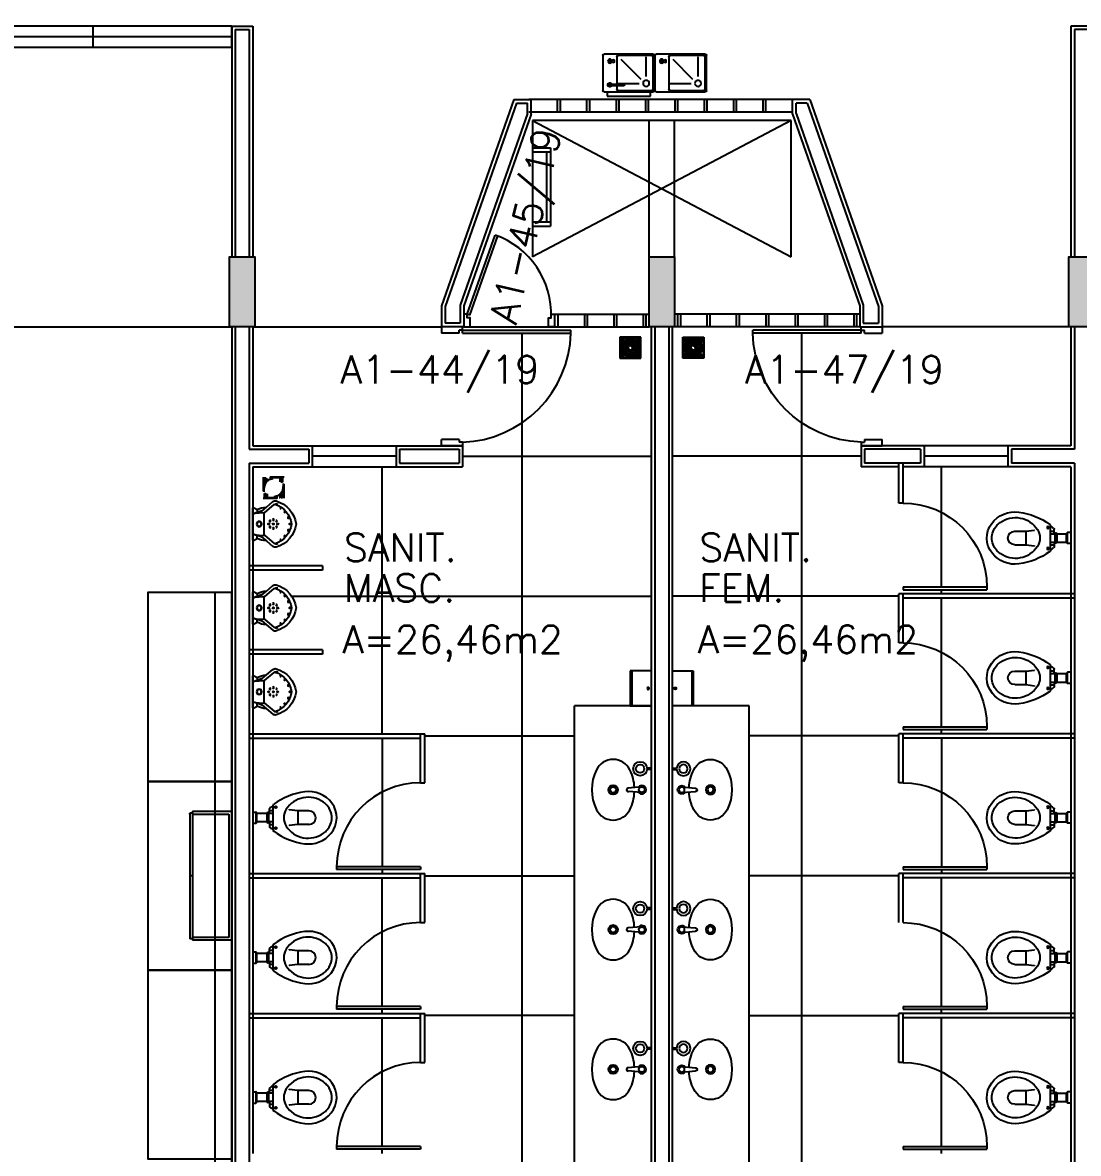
# Model space of a CAD drawing. Header units: inches. Extents: x -15 to 119, y -6 to 56.
# Drawn here: x 40.43 to 47.98, y 6.87 to 14.95 of the extents above; entities that cross this region are included whole.
import ezdxf

# ---------------------------------------------------------------- set-up
doc = ezdxf.new("R2010")
doc.units = ezdxf.units.IN
doc.header["$MEASUREMENT"] = 0
doc.header["$PDMODE"] = 1
doc.linetypes.add('HIDDEN', pattern=[9.525, 6.35, -3.175])
doc.linetypes.add('HIDDEN2', pattern=[4.7625, 3.175, -1.5875])
doc.layers.get('0').update_dxf_attribs({"linetype": 'CONTINUOUS'})
for name, color, linetype in [('alv-vst', 1, 'CONTINUOUS'), ('ar-alv', 2, 'CONTINUOUS'), ('ar-armarioproj', 1, 'HIDDEN'), ('ar-castelo', 2, 'CONTINUOUS'), ('ar-div-banho', 2, 'CONTINUOUS'), ('ar-esc', 2, 'CONTINUOUS'), ('ar-estc', 3, 'CONTINUOUS'), ('ar-estc-b', 253, 'CONTINUOUS'), ('ar-paginacao', 1, 'CONTINUOUS'), ('ar-porta', 1, 'CONTINUOUS'), ('ar-proj', 1, 'HIDDEN'), ('ar-reboco', 2, 'CONTINUOUS'), ('ar-wc', 2, 'CONTINUOUS'), ('ar-xis', 1, 'CONTINUOUS'), ('banc', 1, 'CONTINUOUS'), ('cong', 7, 'CONTINUOUS'), ('COZ1', 1, 'CONTINUOUS'), ('COZ2', 1, 'CONTINUOUS'), ('ENDEREÇO', 2, 'CONTINUOUS'), ('esq-01', 3, 'CONTINUOUS'), ('esq-02', 2, 'CONTINUOUS'), ('estc-01', 3, 'CONTINUOUS'), ('h-estc', 8, 'CONTINUOUS'), ('ptm', 2, 'CONTINUOUS'), ('ptm1', 1, 'CONTINUOUS'), ('ralo', 1, 'HIDDEN2'), ('WC1', 1, 'CONTINUOUS'), ('WC2', 1, 'CONTINUOUS'), ('WC3', 1, 'CONTINUOUS')]:
    doc.layers.add(name, color=color, linetype=linetype)
doc.styles.add('UNB-100', font='simplex.shx', dxfattribs={"height": 0.2})
pattern_1 = [(0, (-210.436618, -163.386024), (0.00396875, 0.0079375), [0, -0.0079375])]

# ---------------------------------------------------------------- blocks, each defined once
blk = doc.blocks.new('plr02-01p')
at = {"layer": 'h-estc'}
blk.add_hatch(color=256, dxfattribs=at).paths.add_polyline_path([(0.09, 0.075), (-0.09, 0.075), (-0.09, -0.425), (0.09, -0.425)])
at = {"layer": 'estc-01'}
blk.add_lwpolyline([(-0.09, 0.075), (-0.09, -0.425), (0.09, -0.425), (0.09, 0.075)], close=True, dxfattribs=at)
blk = doc.blocks.new('pm-80-02p')
at = {"layer": 'cong'}
blk.add_point((0, 0), dxfattribs=at)
at = {"layer": 'ptm'}
for p, q in [((0.105, 0.075), (0.1044, 0.8498)), ((0.1244, 0.8498), (0.1044, 0.8498)), ((0.125, 0.075), (0.1244, 0.8498)), ((0.105, 0.075), (0.08, 0.075)), ((0.08, 0.075), (0.08, -0.075)), ((0.125, 0.075), (0.105, 0.075)), ((0.105, 0.075), (0.105, 0.05)), ((0.125, 0.05), (0.105, 0.05)), ((0.125, 0.05), (0.125, -0.075)), ((0.885, 0.05), (0.885, -0.075)), ((0.885, 0.05), (0.905, 0.05)), ((0.905, 0.075), (0.93, 0.075)), ((0.905, 0.075), (0.905, 0.05)), ((0.93, 0.075), (0.93, -0.075)), ((0.08, -0.075), (0.125, -0.075)), ((0.93, -0.075), (0.885, -0.075))]:
    blk.add_line(p, q, dxfattribs=at)
at = {"layer": 'ptm1', "color": 1}
blk.add_arc((0.105, 0.05), 0.8, 1.79078, 88.61128, dxfattribs=at)
blk = doc.blocks.new('ralo-fechado-15cm')
at = {"layer": 'ralo', "linetype": 'HIDDEN2', "ltscale": 0.015}
h = blk.add_hatch(dxfattribs=at)
h.set_pattern_fill('DOTS', color=256, scale=0.005, style=0)
h.set_pattern_definition(pattern_1)
h.paths.add_polyline_path([(0.07, 0.0642, 0.109147), (0.0651, 0.07), (0.0436, 0.07, 0.234403), (0.0366, 0.0559, 0.031938), (0.0367, 0.0536, -0.085518), (0.0526, 0.0382, 0.304982), (0.07, 0.0476)])
h.paths.add_polyline_path([(-0.0467, 0.07), (-0.0652, 0.07, 0.101422), (-0.07, 0.0652), (-0.07, 0.0465, 0.322568), (-0.0515, 0.0396, -0.06492), (-0.0397, 0.0515, 0.065904), (-0.0391, 0.0559, 0.253091)])
h.paths.add_polyline_path([(-0.0535, -0.0368, 0.248259), (-0.07, -0.043), (-0.07, -0.0679, 0.039546), (-0.0679, -0.07), (-0.0441, -0.07, 0.224729), (-0.0372, -0.0555, 0.030017), (-0.0373, -0.0532, -0.089405)])
h.paths.add_polyline_path([(0.07, -0.0424, 0.270307), (0.0522, -0.0388, -0.063767), (0.0407, -0.0507, 0.073161), (0.0399, -0.0559, 0.228135), (0.0467, -0.07), (0.0693, -0.07, 0.013274), (0.07, -0.0694)])
at = {"layer": 'cong', "linetype": 'HIDDEN2', "ltscale": 0.2}
blk.add_point((0, 0), dxfattribs=at)
at = {"layer": 'ralo', "linetype": 'HIDDEN2', "ltscale": 0.015}
for points in [[(-0.075, -0.075), (0.075, -0.075), (0.075, 0.075), (-0.075, 0.075)], [(-0.07, -0.07), (0.07, -0.07), (0.07, 0.07), (-0.07, 0.07)]]:
    blk.add_lwpolyline(points, close=True, dxfattribs=at)
blk.add_circle((0, 0), 0.065, dxfattribs=at)
blk = doc.blocks.new('BBDR-03P')
at = {"layer": 'COZ1'}
for p, q in [((-155, 0), (155, 0)), ((-155, -30), (-155, 0)), ((155, 0), (155, -30)), ((-185, -290), (-185, -40)), ((-175, -30), (-155, -30)), ((155, -30), (175, -30)), ((185, -40), (185, -290)), ((186, -290), (186, -40)), ((196, -30), (546, -30)), ((556, -40), (556, -290)), ((175, -300), (-175, -300)), ((546, -300), (196, -300))]:
    blk.add_line(p, q, dxfattribs=at)
for centre, start, end in [((-175, -40), 90, 180), ((175, -40), 0, 90), ((196, -40), 90, 180), ((546, -40), 0, 90), ((-175, -290), 180, 270), ((175, -290), 270, 0), ((196, -290), 180, 270), ((546, -290), 270, 0)]:
    blk.add_arc(centre, 10, start, end, dxfattribs=at)
at = {"layer": 'COZ2'}
for p, q in [((-155, -30), (155, -30)), ((-135, -75), (-35, -75)), ((-85, -75), (-85, -50)), ((-75, -40), (165, -40)), ((175, -50), (175, -280)), ((286, -280), (286, -50)), ((296, -40), (536, -40)), ((546, -50), (546, -280)), ((-135, -85), (-35, -85)), ((-85, -280), (-85, -85)), ((-75, -90), (75, -90)), ((-55.4, -263), (86, -121.6)), ((125, -140), (125, -280)), ((296, -90), (446, -90)), ((315.6, -263), (457, -121.6)), ((496, -140), (496, -280)), ((-121.6, -245.5), (-106.3, -240.4)), ((-105, -258.6), (-105, -241.4)), ((249.4, -245.5), (264.7, -240.4)), ((266, -258.6), (266, -241.4)), ((-106.3, -259.6), (-121.6, -254.5)), ((165, -290), (-75, -290)), ((264.7, -259.6), (249.4, -254.5)), ((536, -290), (296, -290))]:
    blk.add_line(p, q, dxfattribs=at)
for centre, radius in [((125, -90), 22.3), ((496, -90), 22.3), ((-135, -250), 14.2), ((236, -250), 14.2), ((-135, -250), 5.96), ((236, -250), 5.96)]:
    blk.add_circle(centre, radius, dxfattribs=at)
for centre, radius, start, end in [((-135, -80), 14.7, 19.9134, 340.0866), ((-135, -80), 4.99, 90, 270), ((-75, -50), 10, 90, 180), ((-35, -80), 5, 270, 90), ((165, -50), 10, 0, 90), ((296, -50), 10, 90, 180), ((536, -50), 10, 0, 90), ((-106, -241.4), 1, 0, 108.43495), ((265, -241.4), 1, 0, 108.43495), ((-106, -258.6), 1, 251.56505, 360), ((-75, -280), 10, 180, 270), ((165, -280), 10, 270, 0), ((265, -258.6), 1, 251.56505, 360), ((296, -280), 10, 180, 270), ((536, -280), 10, 270, 0)]:
    blk.add_arc(centre, radius, start, end, dxfattribs=at)
blk = doc.blocks.new('CUBA-01P')
at = {"layer": 'WC1'}
blk.add_circle((-0.15, -0.08), 0.05, dxfattribs=at)
for centre, radius, start, end in [((-0.0831, -0.273), 0.1336, 116.40535, 243.59465), ((0, -0.4404), 0.3205, 92.82256, 116.40535), ((0, -0.4404), 0.3205, 63.59465, 87.24236), ((0.0831, -0.273), 0.1336, 296.40535, 63.59465), ((0, -0.1056), 0.3205, 243.59465, 296.40535)]:
    blk.add_arc(centre, radius, start, end, dxfattribs=at)
at = {"layer": 'WC2'}
for p, q in [((-0.1548, 0), (-0.1548, -0.0303)), ((-0.1448, 0), (-0.1448, -0.0303)), ((-0.02, -0.068), (-0.0118, -0.1652)), ((0.02, -0.068), (0.0118, -0.1652))]:
    blk.add_line(p, q, dxfattribs=at)
for centre, radius in [((-0.15, -0.08), 0.03), ((0, -0.068), 0.02), ((0, -0.273), 0.033), ((0, -0.273), 0.0212)]:
    blk.add_circle(centre, radius, dxfattribs=at)
for centre, radius, start, end in [((0.0002, -0.0678), 0.03, 306.40129, 232.67059), ((0.0002, -0.1652), 0.012, 180, 10.12053)]:
    blk.add_arc(centre, radius, start, end, dxfattribs=at)
blk = doc.blocks.new('MCTR-01p')
at = {"layer": 'WC1'}
for p, q in [((0.1134, 0), (-0.1134, 0)), ((-0.1169, -0.006), (-0.1028, -0.0318)), ((0.1169, -0.006), (0.1028, -0.0318)), ((-0.1209, -0.0973), (-0.16, -0.1436)), ((0.1209, -0.0973), (0.16, -0.1436))]:
    blk.add_line(p, q, dxfattribs=at)
blk.add_circle((0, -0.0459), 0.019, dxfattribs=at)
for centre, radius, start, end in [((-0.1134, -0.004), 0.00402, 90, 208.69931), ((0.1134, -0.004), 0.00402, 331.30069, 90), ((0.0514, -0.1098), 0.1728, 153.16672, 175.85534), ((-0.0514, -0.1098), 0.1728, 4.14466, 26.83328), ((-0.1408, -0.1598), 0.0251, 139.851, 195.77049), ((0.1408, -0.1598), 0.0251, 344.22951, 40.149), ((0.027, -0.1124), 0.1994, 195.77049, 262.23104), ((-0.027, -0.1124), 0.1994, 277.76896, 344.22951)]:
    blk.add_arc(centre, radius, start, end, dxfattribs=at)
at = {"layer": 'WC2'}
for p, q in [((-0.0929, -0.0641), (-0.1209, -0.0973)), ((-0.1028, -0.0318), (-0.083, -0.0318)), ((-0.0952, -0.0668), (-0.0769, -0.0144)), ((-0.0769, -0.0144), (-0.0814, -0.0774)), ((0.0769, -0.0144), (0.0814, -0.0774)), ((0.0952, -0.0668), (0.0769, -0.0144)), ((0.1028, -0.0318), (0.083, -0.0318)), ((0.0929, -0.0641), (0.1209, -0.0973)), ((-0.0801, -0.0849), (-0.1388, -0.1544)), ((0.0773, -0.0817), (-0.0773, -0.0817)), ((0.0801, -0.0849), (0.1388, -0.1544))]:
    blk.add_line(p, q, dxfattribs=at)
for centre, radius in [((0, -0.0459), 0.0162), ((-0.0307, -0.1466), 0.00453), ((-0.0216, -0.1233), 0.00453), ((0.0216, -0.1233), 0.00453), ((0.0307, -0.1466), 0.00453), ((-0.1131, -0.1987), 0.00453), ((-0.0873, -0.2281), 0.00453), ((-0.0216, -0.17), 0.00453), ((0.0216, -0.17), 0.00453), ((0.0873, -0.2281), 0.00453), ((0.1131, -0.1987), 0.00453), ((-0.0453, -0.2549), 0.00453), ((0.0453, -0.2549), 0.00453)]:
    blk.add_circle(centre, radius, dxfattribs=at)
for centre, radius, start, end in [((-0.0573, -0.018), 0.02, 115.52037, 169.58171), ((0.0573, -0.018), 0.02, 10.41829, 64.47963), ((-0.1424, -0.0223), 0.0647, 319.851, 355.98459), ((-0.0773, -0.0776), 0.00402, 175.98459, 270), ((0.0773, -0.0776), 0.00402, 270, 4.01541), ((0.1424, -0.0223), 0.0647, 184.01541, 220.149), ((-0.1204, -0.1699), 0.024, 139.851, 200.63237), ((0.024, -0.1042), 0.1746, 198.27233, 262.11406), ((-0.0719, -0.0937), 0.012, 89.35808, 133.3239), ((0, -0.1142), 0.00453, 90, 270), ((0, -0.1466), 0.00453, 90, 270), ((0, -0.1142), 0.00453, 270, 90), ((0, -0.1466), 0.00453, 270, 90), ((-0.024, -0.1042), 0.1746, 277.88594, 341.72767), ((0.0719, -0.0937), 0.012, 46.6761, 90.64192), ((0.1204, -0.1699), 0.024, 339.36763, 40.149), ((0, -0.1791), 0.00453, 90, 270), ((0, -0.1791), 0.00453, 270, 90), ((0.0001, -0.2664), 0.00453, 91.78316, 268.21684), ((-0.0001, -0.2664), 0.00453, 271.78316, 88.21684)]:
    blk.add_arc(centre, radius, start, end, dxfattribs=at)
blk = doc.blocks.new('TLHR-01p')
at = {"layer": 'WC1'}
for p, q in [((-0.125, -0.15), (-0.125, 0)), ((0.125, 0), (-0.125, 0)), ((0.125, 0), (0.125, -0.15)), ((0.125, -0.14), (-0.125, -0.14)), ((0.125, -0.15), (-0.125, -0.15))]:
    blk.add_line(p, q, dxfattribs=at)
blk.add_circle((0, -0.0216), 0.0071, dxfattribs=at)
blk = doc.blocks.new('pm-60-01p')
at = {"layer": 'cong'}
blk.add_point((0, 0), dxfattribs=at)
at = {"layer": 'ptm'}
for p, q in [((0.105, 0.075), (0.105, 0.675)), ((0.125, 0.675), (0.105, 0.675)), ((0.125, 0.075), (0.125, 0.675)), ((0.125, 0.075), (0.105, 0.075))]:
    blk.add_line(p, q, dxfattribs=at)
at = {"layer": 'ptm1'}
blk.add_arc((0.125, 0.075), 0.6, 0, 90, dxfattribs=at)
blk = doc.blocks.new('ralo-15cm')
at = {"layer": 'ralo'}
h = blk.add_hatch(dxfattribs=at)
h.set_pattern_fill('DOTS', color=256, scale=0.005, style=0)
h.set_pattern_definition(pattern_1)
h.paths.add_polyline_path([(0.07, 0.0642, 0.109147), (0.0651, 0.07), (0.0436, 0.07, 0.234403), (0.0366, 0.0559, 0.031938), (0.0367, 0.0536, -0.085518), (0.0526, 0.0382, 0.304982), (0.07, 0.0476)])
h.paths.add_polyline_path([(-0.0467, 0.07), (-0.0652, 0.07, 0.101422), (-0.07, 0.0652), (-0.07, 0.0465, 0.322568), (-0.0515, 0.0396, -0.06492), (-0.0397, 0.0515, 0.065904), (-0.0391, 0.0559, 0.253091)])
h.paths.add_polyline_path([(-0.0535, -0.0368, 0.248259), (-0.07, -0.043), (-0.07, -0.0679, 0.039546), (-0.0679, -0.07), (-0.0441, -0.07, 0.224729), (-0.0372, -0.0555, 0.030017), (-0.0373, -0.0532, -0.089405)])
h.paths.add_polyline_path([(0.07, -0.0424, 0.270307), (0.0522, -0.0388, -0.063767), (0.0407, -0.0507, 0.073161), (0.0399, -0.0559, 0.228135), (0.0467, -0.07), (0.0693, -0.07, 0.013274), (0.07, -0.0694)])
at = {"layer": 'cong'}
blk.add_point((0, 0), dxfattribs=at)
at = {"layer": 'ralo'}
for p, q in [((-0.0617, 0.0025), (-0.065, 0.0025)), ((-0.0467, 0.0025), (-0.0592, 0.0025)), ((-0.0547, 0.0287), (-0.0575, 0.0303)), ((-0.0522, 0.033), (-0.055, 0.0347)), ((-0.0417, 0.0212), (-0.0525, 0.0274)), ((-0.0392, 0.0255), (-0.05, 0.0318)), ((-0.0266, 0.0025), (-0.0442, 0.0025)), ((-0.0243, 0.0112), (-0.0395, 0.0199)), ((-0.0218, 0.0155), (-0.037, 0.0243)), ((-0.033, 0.0522), (-0.0347, 0.055)), ((-0.0155, 0.0218), (-0.0318, 0.05)), ((-0.0287, 0.0547), (-0.0303, 0.0575)), ((-0.0112, 0.0243), (-0.0274, 0.0525)), ((-0.0093, 0.0025), (-0.0241, 0.0025)), ((-0.0093, 0.0025), (-0.0221, 0.0099)), ((-0.0068, 0.0068), (-0.0196, 0.0142)), ((-0.0068, 0.0068), (-0.0142, 0.0196)), ((-0.0025, 0.0093), (-0.0099, 0.0221)), ((-0.0025, 0.0617), (-0.0025, 0.065)), ((-0.0025, 0.0266), (-0.0025, 0.0592)), ((-0.0025, 0.0093), (-0.0025, 0.0241)), ((0.0025, 0.0617), (0.0025, 0.065)), ((0.0025, 0.0266), (0.0025, 0.0592)), ((0.0025, 0.0093), (0.0025, 0.0241)), ((0.0025, 0.0093), (0.0099, 0.0221)), ((0.0068, 0.0068), (0.0142, 0.0196)), ((0.0068, 0.0068), (0.0196, 0.0142)), ((0.0093, 0.0025), (0.0221, 0.0099)), ((0.0093, 0.0025), (0.0241, 0.0025)), ((0.0112, 0.0243), (0.0274, 0.0525)), ((0.0155, 0.0218), (0.0318, 0.05)), ((0.0218, 0.0155), (0.05, 0.0318)), ((0.0243, 0.0112), (0.0525, 0.0274)), ((0.0266, 0.0025), (0.0442, 0.0025)), ((0.0287, 0.0547), (0.0303, 0.0575)), ((0.033, 0.0522), (0.0347, 0.055)), ((0.0467, 0.0025), (0.0592, 0.0025)), ((0.0522, 0.033), (0.055, 0.0347)), ((0.0547, 0.0287), (0.0575, 0.0303)), ((0.0617, 0.0025), (0.065, 0.0025)), ((-0.0617, -0.0025), (-0.065, -0.0025)), ((-0.0467, -0.0025), (-0.0592, -0.0025)), ((-0.0547, -0.0287), (-0.0575, -0.0303)), ((-0.0522, -0.033), (-0.055, -0.0347)), ((-0.0417, -0.0212), (-0.0525, -0.0274)), ((-0.0392, -0.0255), (-0.05, -0.0318)), ((-0.0266, -0.0025), (-0.0442, -0.0025)), ((-0.0243, -0.0112), (-0.0395, -0.0199)), ((-0.0218, -0.0155), (-0.037, -0.0243)), ((-0.033, -0.0522), (-0.0347, -0.055)), ((-0.0255, -0.0392), (-0.0318, -0.05)), ((-0.0287, -0.0547), (-0.0303, -0.0575)), ((-0.0212, -0.0417), (-0.0274, -0.0525)), ((-0.0155, -0.0218), (-0.0243, -0.037)), ((-0.0093, -0.0025), (-0.0241, -0.0025)), ((-0.0093, -0.0025), (-0.0221, -0.0099)), ((-0.0112, -0.0243), (-0.0199, -0.0395)), ((-0.0068, -0.0068), (-0.0196, -0.0142)), ((-0.0068, -0.0068), (-0.0142, -0.0196)), ((-0.0025, -0.0093), (-0.0099, -0.0221)), ((-0.0025, -0.0093), (-0.0025, -0.0241)), ((-0.0025, -0.0266), (-0.0025, -0.0442)), ((-0.0025, -0.0467), (-0.0025, -0.0592)), ((-0.0025, -0.0617), (-0.0025, -0.065)), ((0.0025, -0.0093), (0.0025, -0.0241)), ((0.0025, -0.0093), (0.0099, -0.0221)), ((0.0025, -0.0266), (0.0025, -0.0442)), ((0.0025, -0.0467), (0.0025, -0.0592)), ((0.0025, -0.0617), (0.0025, -0.065)), ((0.0068, -0.0068), (0.0196, -0.0142)), ((0.0068, -0.0068), (0.0142, -0.0196)), ((0.0093, -0.0025), (0.0221, -0.0099)), ((0.0093, -0.0025), (0.0241, -0.0025)), ((0.0112, -0.0243), (0.0199, -0.0395)), ((0.0155, -0.0218), (0.0243, -0.037)), ((0.0212, -0.0417), (0.0274, -0.0525)), ((0.0218, -0.0155), (0.037, -0.0243)), ((0.0243, -0.0112), (0.0395, -0.0199)), ((0.0255, -0.0392), (0.0318, -0.05)), ((0.0266, -0.0025), (0.0442, -0.0025)), ((0.0287, -0.0547), (0.0303, -0.0575)), ((0.033, -0.0522), (0.0347, -0.055)), ((0.0392, -0.0255), (0.05, -0.0318)), ((0.0417, -0.0212), (0.0525, -0.0274)), ((0.0467, -0.0025), (0.0592, -0.0025)), ((0.0522, -0.033), (0.055, -0.0347)), ((0.0547, -0.0287), (0.0575, -0.0303)), ((0.0617, -0.0025), (0.065, -0.0025))]:
    blk.add_line(p, q, dxfattribs=at)
for points in [[(-0.075, -0.075), (0.075, -0.075), (0.075, 0.075), (-0.075, 0.075)], [(-0.07, -0.07), (0.07, -0.07), (0.07, 0.07), (-0.07, 0.07)]]:
    blk.add_lwpolyline(points, close=True, dxfattribs=at)
blk.add_circle((0, 0), 0.065, dxfattribs=at)
for radius, start, end in [(0.0617, 152.32062, 177.67938), (0.0592, 152.41861, 177.58139), (0.0617, 122.32062, 147.67938), (0.0592, 122.41861, 147.58139), (0.0468, 153.06507, 176.93493), (0.0443, 153.23839, 176.76161), (0.0468, 123.06507, 146.93493), (0.0443, 123.23839, 146.76161), (0.0617, 92.32062, 117.67938), (0.0592, 92.41861, 117.58139), (0.0268, 155.36153, 174.63847), (0.0243, 155.91602, 174.08398), (0.0268, 125.36153, 144.63847), (0.0468, 93.06507, 116.93493), (0.0443, 93.23839, 116.76161), (0.0243, 125.91602, 144.08398), (0.0268, 95.36153, 114.63847), (0.0243, 95.91602, 114.08398), (0.0617, 62.32062, 87.67938), (0.0592, 62.41861, 87.58139), (0.0468, 63.06507, 86.93493), (0.0443, 63.23839, 86.76161), (0.0268, 65.36153, 84.63847), (0.0243, 65.91602, 84.08398), (0.0243, 35.91602, 54.08398), (0.0268, 35.36153, 54.63847), (0.0243, 5.91602, 24.08398), (0.0443, 33.23839, 56.76161), (0.0268, 5.36153, 24.63847), (0.0468, 33.06507, 56.93493), (0.0592, 32.41861, 57.58139), (0.0617, 32.32062, 57.67938), (0.0443, 3.23839, 26.76161), (0.0468, 3.06507, 26.93493), (0.0592, 2.41861, 27.58139), (0.0617, 2.32062, 27.67938), (0.0617, 182.32062, 207.67938), (0.0592, 182.41861, 207.58139), (0.0617, 212.32062, 237.67938), (0.0592, 212.41861, 237.58139), (0.0468, 183.06507, 206.93493), (0.0443, 183.23839, 206.76161), (0.0468, 213.06507, 236.93493), (0.0443, 213.23839, 236.76161), (0.0617, 242.32062, 267.67938), (0.0592, 242.41861, 267.58139), (0.0268, 185.36153, 204.63847), (0.0243, 185.91602, 204.08398), (0.0268, 215.36153, 234.63847), (0.0468, 243.06507, 266.93493), (0.0443, 243.23839, 266.76161), (0.0243, 215.91602, 234.08398), (0.0268, 245.36153, 264.63847), (0.0243, 245.91602, 264.08398), (0.0243, 275.91602, 294.08398), (0.0268, 275.36153, 294.63847), (0.0443, 273.23839, 296.76161), (0.0468, 273.06507, 296.93493), (0.0592, 272.41861, 297.58139), (0.0617, 272.32062, 297.67938), (0.0243, 305.91602, 324.08398), (0.0268, 305.36153, 324.63847), (0.0243, 335.91602, 354.08398), (0.0268, 335.36153, 354.63847), (0.0443, 303.23839, 326.76161), (0.0468, 303.06507, 326.93493), (0.0592, 302.41861, 327.58139), (0.0617, 302.32062, 327.67938), (0.0443, 333.23839, 356.76161), (0.0468, 333.06507, 356.93493), (0.0592, 332.41861, 357.58139), (0.0617, 332.32062, 357.67938)]:
    blk.add_arc((0, 0), radius, start, end, dxfattribs=at)
blk = doc.blocks.new('BACI-01P')
at = {"layer": 'WC1'}
for p, q in [((0.146, 0.0857), (0.146, 0.0887)), ((0.1191, 0.03), (0.1139, 0.03)), ((0.1139, 0.0298), (0.1139, -0.0298)), ((0.1191, 0.03), (0.1191, 0.0624)), ((0.1191, -0.03), (0.1139, -0.03)), ((0.1191, -0.03), (0.1191, -0.0624)), ((0.146, -0.0857), (0.146, -0.0887))]:
    blk.add_line(p, q, dxfattribs=at)
for centre, radius, start, end in [((0.4364, -0.2936), 0.4837, 97.68046, 126.34544), ((0.3996, -0.0205), 0.2081, 36.88811, 97.68046), ((0.4044, -0.3155), 0.4771, 122.78184, 126.16044), ((0.1551, 0.0887), 0.00909, 126.33581, 180), ((0.4268, 0), 0.174, 320.47667, 36.88811), ((0.1282, 0.0624), 0.00909, 126.16044, 180), ((0.1282, -0.0624), 0.00909, 180, 233.83956), ((0.4044, 0.3155), 0.4771, 233.83956, 237.21816), ((0.1551, -0.0887), 0.00909, 180, 238.98254), ((0.4364, 0.2936), 0.4837, 233.75773, 262.31954), ((0.3996, 0.0205), 0.2081, 262.31954, 320.89786)]:
    blk.add_arc(centre, radius, start, end, dxfattribs=at)
at = {"layer": 'WC2'}
for p, q in [((0.146, -0.0857), (0.146, 0.0857)), ((0, 0.04), (0.023, 0.04)), ((0.025, 0.035), (0.025, 0.038)), ((0.025, -0.035), (0.025, 0.035)), ((0.025, 0.035), (0.028, 0.035)), ((0.03, -0.033), (0.03, 0.033)), ((0.1, 0.03), (0.03, 0.03)), ((0.1, 0.0298), (0.1, -0.0298)), ((0, -0.04), (0.023, -0.04)), ((0.025, -0.038), (0.025, -0.035)), ((0.025, -0.035), (0.028, -0.035)), ((0.1, -0.03), (0.03, -0.03))]:
    blk.add_line(p, q, dxfattribs=at)
for centre, radius, start, end in [((0.3966, -0.0404), 0.1866, 54.25145, 147.32014), ((0.4126, -0.0182), 0.1592, 41.32993, 54.25145), ((0.4333, 0), 0.1317, 0, 41.32993), ((0.023, 0.038), 0.002, 0, 90), ((0.028, 0.033), 0.002, 0, 90), ((0.107, 0.0298), 0.00697, 0, 180), ((0.3335, 0), 0.1117, 147.32014, 180), ((0.3335, 0), 0.1117, 180, 212.67986), ((0.4333, 0), 0.1317, 318.67007, 0), ((0.023, -0.038), 0.002, 270, 0), ((0.028, -0.033), 0.002, 270, 0), ((0.107, -0.0298), 0.00697, 180, 0), ((0.3966, 0.0404), 0.1866, 212.67986, 305.74855), ((0.4126, 0.0182), 0.1592, 305.74855, 318.67007)]:
    blk.add_arc(centre, radius, start, end, dxfattribs=at)
at = {"layer": 'WC3'}
for p, q in [((0.146, 0.0497), (0.1191, 0.0497)), ((0.146, 0.03), (0.1191, 0.03)), ((0.261, 0.0562), (0.2593, 0.0585)), ((0.3229, 0.0486), (0.261, 0.0562)), ((0.3229, 0.0486), (0.3229, -0.0486)), ((0.4015, 0.0486), (0.3229, 0.0486)), ((0.146, -0.03), (0.1191, -0.03)), ((0.146, -0.0497), (0.1191, -0.0497)), ((0.261, -0.0562), (0.2593, -0.0585)), ((0.3229, -0.0486), (0.261, -0.0562)), ((0.4015, -0.0486), (0.3229, -0.0486))]:
    blk.add_line(p, q, dxfattribs=at)
for centre in [(0.1641, 0.075), (0.1641, -0.075)]:
    blk.add_circle(centre, 0.00682, dxfattribs=at)
blk.add_arc((0.4015, 0), 0.0486, 270, 90, dxfattribs=at)
blk = doc.blocks.new('pm-80-01p')
at = {"layer": 'cong'}
blk.add_point((0, 0), dxfattribs=at)
at = {"layer": 'ptm'}
for p, q in [((0.105, 0.075), (0.105, 0.875)), ((0.125, 0.875), (0.105, 0.875)), ((0.125, 0.075), (0.125, 0.875)), ((0.105, 0.075), (0.08, 0.075)), ((0.08, 0.075), (0.08, -0.075)), ((0.125, 0.075), (0.105, 0.075)), ((0.105, 0.075), (0.105, 0.05)), ((0.125, 0.05), (0.105, 0.05)), ((0.125, 0.05), (0.125, -0.075)), ((0.905, 0.05), (0.905, -0.075)), ((0.905, 0.05), (0.925, 0.05)), ((0.925, 0.075), (0.95, 0.075)), ((0.925, 0.075), (0.925, 0.05)), ((0.95, 0.075), (0.95, -0.075)), ((0.08, -0.075), (0.125, -0.075)), ((0.95, -0.075), (0.905, -0.075))]:
    blk.add_line(p, q, dxfattribs=at)
at = {"layer": 'ptm', "color": 1}
blk.add_arc((0.125, 0.075), 0.8, 360, 90, dxfattribs=at)
blk = doc.blocks.new('esq17d-01p')
at = {"layer": 'cong'}
blk.add_point((0.1, 0), dxfattribs=at)
blk.add_point((0.1, 0), dxfattribs=at)
at = {"layer": 'esq-01'}
for p, q in [((1.18, 0.075), (1.18, -0.075)), ((2.17, 0), (0.19, 0))]:
    blk.add_line(p, q, dxfattribs=at)
at = {"layer": 'esq-02'}
blk.add_lwpolyline([(2.17, 0.075), (0.19, 0.075), (0.19, -0.075), (2.17, -0.075), (2.17, 0.075)], close=True, dxfattribs=at)
at = {"layer": 'ptm', "rotation": 180}
blk.add_blockref('pm-80-01p', (3.12, 0), dxfattribs=at)
blk = doc.blocks.new('bnc-25p')
at = {"layer": 'banc'}
blk.add_lwpolyline([(-0.675, 0), (0.675, 0), (0.675, 0.6), (-0.675, 0.6)], close=True, dxfattribs=at)
at = {"layer": 'cong'}
blk.add_point((0, 0), dxfattribs=at)
blk = doc.blocks.new('mob-ar1')
at = {"layer": 'ar-armarioproj'}
for p, q in [((0.46125, 0.28), (-0.46125, 0.28)), ((-0.46125, 0), (-0.46125, 0.28)), ((0.44125, 0.3), (-0.45125, 0.3)), ((-0.45125, 0.28), (-0.45125, 0.3)), ((-0.45125, 0.28), (-0.45125, 0.3)), ((-0.44125, 0.02), (-0.44125, 0.28)), ((-0.00125, 0.28), (-0.00125, 0.3)), ((0.44125, 0.3), (0.44875, 0.3)), ((0.44125, 0.28), (0.44125, 0.02)), ((0.44875, 0.28), (0.44875, 0.3)), ((0.46125, 0.28), (0.46125, 0)), ((0.46125, 0), (-0.46125, 0)), ((0.44125, 0.02), (-0.44125, 0.02))]:
    blk.add_line(p, q, dxfattribs=at)
at = {"layer": 'cong'}
blk.add_point((0, 0), dxfattribs=at)

msp = doc.modelspace()

# ---------------------------------------------------------------- linework, layer by layer
msp.add_line((44.065, 14.31), (44.065, 14.4))
at = {"layer": 'alv-vst'}
for p, q in [((44.075, 14.25), (44.075, 13.275)), ((45.925, 14.25), (44.075, 14.25)), ((45.925, 13.275), (45.925, 14.25))]:
    msp.add_line(p, q, dxfattribs=at)
at = {"layer": 'ar-alv'}
for p, q in [((41.95, 14.9), (41.95, 13.275)), ((41.95, 14.9), (42.05, 14.9)), ((42.05, 14.9), (42.05, 13.275)), ((47.95, 14.9), (47.95, 13.275)), ((48.05, 14.9), (47.95, 14.9)), ((45.95, 14.4), (44.05, 14.4)), ((43.9603, 14.375), (43.45, 12.9207)), ((43.9603, 14.375), (44.04, 14.375)), ((44.04, 14.3002), (44.04, 14.375)), ((46.0397, 14.375), (45.96, 14.375)), ((45.96, 14.3002), (45.96, 14.375)), ((46.0397, 14.375), (46.55, 12.9207)), ((44.04, 14.3002), (43.559, 12.9293)), ((45.935, 14.31), (44.05, 14.31)), ((45.96, 14.3002), (46.441, 12.9293)), ((43.425, 12.925), (43.425, 12.775)), ((43.45, 12.9207), (43.45, 12.8)), ((43.45, 12.9), (43.45, 12.8)), ((43.559, 12.9293), (43.559, 12.8)), ((44.234, 12.865), (44.91, 12.865)), ((46.416, 12.865), (45.09, 12.865)), ((46.441, 12.9293), (46.441, 12.8)), ((46.55, 12.9207), (46.55, 12.8)), ((46.55, 12.9), (46.55, 12.8)), ((41.95, 12.775), (41.95, 2.925)), ((42.05, 12.775), (42.05, 11.9)), ((43.559, 12.8), (43.45, 12.8)), ((43.559, 12.8), (43.45, 12.8)), ((44.234, 12.775), (44.91, 12.775)), ((44.95, 12.775), (44.95, 2.925)), ((45.05, 12.775), (45.05, 2.925)), ((46.416, 12.775), (45.09, 12.775)), ((46.416, 12.775), (46.575, 12.775)), ((46.441, 12.8), (46.55, 12.8)), ((47.95, 12.775), (47.95, 11.9)), ((42.05, 11.9), (42.475, 11.9)), ((42.475, 11.9), (42.475, 11.8)), ((43.125, 11.9), (43.125, 11.8)), ((43.125, 11.9), (43.55, 11.9)), ((43.55, 11.9), (43.55, 11.8)), ((46.45, 11.9), (46.45, 11.8)), ((46.85, 11.9), (46.45, 11.9)), ((46.85, 11.9), (46.85, 11.8)), ((47.95, 11.9), (47.5, 11.9)), ((47.5, 11.9), (47.5, 11.8)), ((42.05, 11.8), (42.05, 2.925)), ((42.05, 11.8), (42.475, 11.8)), ((43.125, 11.8), (43.55, 11.8)), ((46.85, 11.8), (46.45, 11.8)), ((47.95, 11.8), (47.5, 11.8)), ((47.95, 11.8), (47.95, 10.865)), ((47.95, 11.73), (47.95, 2.925))]:
    msp.add_line(p, q, dxfattribs=at)
at = {"layer": 'ar-castelo'}
msp.add_lwpolyline([(41.805, 4.125), (41.925, 4.125), (41.925, 10.875), (41.805, 10.875)], close=True, dxfattribs=at)
at = {"layer": 'ar-div-banho'}
for p, q in [((46.695, 11.515), (46.695, 11.8)), ((46.725, 11.515), (46.725, 11.8)), ((46.725, 11.515), (46.695, 11.515)), ((42.575, 11.065), (42.05, 11.065)), ((42.575, 11.035), (42.05, 11.035)), ((42.575, 11.065), (42.575, 11.035)), ((47.95, 10.865), (46.695, 10.865)), ((46.695, 10.515), (46.695, 10.865)), ((46.725, 10.515), (46.725, 10.865)), ((47.95, 10.835), (46.725, 10.835)), ((46.725, 10.515), (46.695, 10.515)), ((42.575, 10.465), (42.05, 10.465)), ((42.575, 10.435), (42.05, 10.435)), ((42.575, 10.465), (42.575, 10.435)), ((44.375, 5.865), (44.375, 10.065)), ((44.925, 10.065), (44.375, 10.065)), ((45.625, 10.065), (45.075, 10.065)), ((45.625, 5.865), (45.625, 10.065)), ((44.375, 6.9853), (44.375, 9.965)), ((42.05, 9.865), (43.305, 9.865)), ((43.275, 9.515), (43.275, 9.865)), ((43.305, 9.515), (43.305, 9.865)), ((47.95, 9.865), (46.695, 9.865)), ((46.695, 9.515), (46.695, 9.865)), ((46.725, 9.515), (46.725, 9.865)), ((42.05, 9.835), (43.275, 9.835)), ((47.95, 9.835), (46.725, 9.835)), ((43.275, 9.515), (43.305, 9.515)), ((46.725, 9.515), (46.695, 9.515)), ((42.05, 8.865), (43.305, 8.865)), ((42.05, 8.835), (43.275, 8.835)), ((43.275, 8.515), (43.275, 8.865)), ((43.305, 8.515), (43.305, 8.865)), ((47.95, 8.865), (46.695, 8.865)), ((46.695, 8.515), (46.695, 8.865)), ((46.725, 8.515), (46.725, 8.865)), ((47.95, 8.835), (46.725, 8.835)), ((43.275, 8.515), (43.305, 8.515)), ((42.05, 7.865), (43.305, 7.865)), ((43.275, 7.515), (43.275, 7.865)), ((43.305, 7.515), (43.305, 7.865)), ((47.95, 7.865), (46.695, 7.865)), ((46.695, 7.515), (46.695, 7.865)), ((46.725, 7.515), (46.725, 7.865)), ((42.05, 7.835), (43.275, 7.835)), ((47.95, 7.835), (46.725, 7.835)), ((43.275, 7.515), (43.305, 7.515)), ((46.725, 7.515), (46.695, 7.515))]:
    msp.add_line(p, q, dxfattribs=at)
at = {"layer": 'ar-esc'}
for p, q in [((44.075, 14.055), (44.205, 14.055)), ((44.075, 14.025), (44.205, 14.025)), ((44.175, 14.025), (44.175, 13.525)), ((44.205, 14.055), (44.205, 13.495)), ((44.075, 13.525), (44.205, 13.525)), ((44.075, 13.495), (44.205, 13.495))]:
    msp.add_line(p, q, dxfattribs=at)
at = {"layer": 'ar-estc-b'}
for p, q in [((44.91, 13.275), (44.91, 14.25)), ((45.09, 13.275), (45.09, 14.25))]:
    msp.add_line(p, q, dxfattribs=at)
at = {"layer": 'ar-paginacao'}
for p, q in [((44, 12.7303), (44, 4.065)), ((46, 12.7303), (46, 4.065)), ((43.575, 11.85), (44.925, 11.85)), ((46.425, 11.85), (45.075, 11.85)), ((43, 9.865), (43, 11.775)), ((47, 10.915), (47, 11.775)), ((42.3483, 10.85), (44.925, 10.85)), ((46.695, 10.85), (45.075, 10.85)), ((47, 10.865), (47, 10.895)), ((47, 9.915), (47, 10.835)), ((47, 9.865), (47, 9.895)), ((43, 9.835), (43, 8.915)), ((43.305, 9.85), (44.375, 9.85)), ((46.695, 9.85), (45.625, 9.85)), ((47, 9.835), (47, 8.915)), ((43, 8.895), (43, 8.865)), ((47, 8.895), (47, 8.865)), ((43, 7.915), (43, 8.835)), ((43.305, 8.85), (44.375, 8.85)), ((46.695, 8.85), (45.625, 8.85)), ((47, 7.915), (47, 8.835)), ((43, 7.865), (43, 7.895)), ((44.375, 7.85), (43.305, 7.85)), ((45.625, 7.85), (46.695, 7.85)), ((47, 7.865), (47, 7.895)), ((43, 6.915), (43, 7.835)), ((47, 6.915), (47, 7.835)), ((43, 6.865), (43, 6.895)), ((47, 6.865), (47, 6.895))]:
    msp.add_line(p, q, dxfattribs=at)
at = {"layer": 'ar-proj'}
msp.add_line((39.09, 12.775), (41.925, 12.775), dxfattribs=at)
at = {"layer": 'ar-proj', "ltscale": 0.65}
for p, q in [((42.075, 12.775), (43.425, 12.775)), ((43.634, 12.775), (44.234, 12.775)), ((47.925, 12.775), (46.575, 12.775))]:
    msp.add_line(p, q, dxfattribs=at)
at = {"layer": 'ar-reboco'}
for p, q in [((41.925, 14.925), (41.925, 13.275)), ((41.925, 14.925), (42.075, 14.925)), ((42.075, 14.925), (42.075, 13.275)), ((47.925, 14.925), (47.925, 13.275)), ((48.075, 14.925), (47.925, 14.925)), ((43.9425, 14.4), (43.425, 12.925)), ((43.9425, 14.4), (44.065, 14.4)), ((44.065, 14.2959), (44.065, 14.4)), ((44.255, 14.31), (44.255, 14.4)), ((44.275, 14.31), (44.275, 14.4)), ((44.465, 14.31), (44.465, 14.4)), ((44.485, 14.31), (44.485, 14.4)), ((44.675, 14.31), (44.675, 14.4)), ((44.695, 14.31), (44.695, 14.4)), ((44.885, 14.31), (44.885, 14.4)), ((44.905, 14.31), (44.905, 14.4)), ((45.095, 14.31), (45.095, 14.4)), ((45.115, 14.31), (45.115, 14.4)), ((45.305, 14.31), (45.305, 14.4)), ((45.325, 14.31), (45.325, 14.4)), ((45.515, 14.31), (45.515, 14.4)), ((45.535, 14.31), (45.535, 14.4)), ((45.725, 14.31), (45.725, 14.4)), ((45.745, 14.31), (45.745, 14.4)), ((45.935, 14.2959), (45.935, 14.4)), ((46.0575, 14.4), (45.935, 14.4)), ((46.0575, 14.4), (46.575, 12.925)), ((44.065, 14.2959), (43.584, 12.925)), ((45.935, 14.2959), (46.416, 12.925)), ((43.425, 12.925), (43.425, 12.775)), ((43.425, 12.925), (43.425, 12.775)), ((43.584, 12.925), (43.584, 12.775)), ((44.234, 12.865), (44.234, 12.775)), ((44.257, 12.865), (44.257, 12.775)), ((44.447, 12.865), (44.447, 12.775)), ((44.467, 12.865), (44.467, 12.775)), ((44.657, 12.865), (44.657, 12.775)), ((44.677, 12.865), (44.677, 12.775)), ((44.867, 12.865), (44.867, 12.775)), ((44.887, 12.865), (44.887, 12.775)), ((45.113, 12.865), (45.113, 12.775)), ((45.133, 12.865), (45.133, 12.775)), ((45.323, 12.865), (45.323, 12.775)), ((45.343, 12.865), (45.343, 12.775)), ((45.533, 12.865), (45.533, 12.775)), ((45.553, 12.865), (45.553, 12.775)), ((45.743, 12.865), (45.743, 12.775)), ((45.763, 12.865), (45.763, 12.775)), ((45.953, 12.865), (45.953, 12.775)), ((45.973, 12.865), (45.973, 12.775)), ((46.163, 12.865), (46.163, 12.775)), ((46.183, 12.865), (46.183, 12.775)), ((46.373, 12.865), (46.373, 12.775)), ((46.393, 12.865), (46.393, 12.775)), ((46.416, 12.925), (46.416, 12.775)), ((46.575, 12.925), (46.575, 12.775)), ((46.575, 12.925), (46.575, 12.775)), ((41.925, 12.775), (41.925, 2.925)), ((42.075, 12.775), (42.075, 11.925)), ((43.584, 12.775), (43.425, 12.775)), ((43.584, 12.775), (43.425, 12.775)), ((44.925, 12.775), (44.925, 2.925)), ((45.075, 12.775), (45.075, 2.925)), ((46.416, 12.775), (46.575, 12.775)), ((46.416, 12.775), (46.575, 12.775)), ((47.925, 12.775), (47.925, 11.925)), ((42.075, 11.925), (43.575, 11.925)), ((42.5, 11.925), (42.5, 11.775)), ((43.1, 11.925), (43.1, 11.775)), ((43.575, 11.925), (43.575, 11.775)), ((46.425, 11.925), (46.425, 11.775)), ((47.925, 11.925), (46.425, 11.925)), ((46.875, 11.925), (46.875, 11.775)), ((47.475, 11.925), (47.475, 11.775)), ((42.075, 11.775), (43.575, 11.775)), ((42.075, 11.775), (42.075, 6.865)), ((46.695, 11.775), (46.425, 11.775)), ((47.925, 11.775), (46.725, 11.775)), ((47.925, 11.775), (47.925, 2.925)), ((42.075, 7.835), (42.075, 6.865)), ((42.075, 7.835), (42.075, 7.65))]:
    msp.add_line(p, q, dxfattribs=at)
at = {"layer": 'ar-reboco', "color": 1}
msp.add_line((43.629, 12.775), (44.189, 12.775), dxfattribs=at)
at = {"layer": 'ar-xis'}
for p, q in [((45.925, 14.25), (44.075, 13.275)), ((44.075, 14.25), (45.925, 13.275))]:
    msp.add_line(p, q, dxfattribs=at)
at = {"layer": 'cong'}
msp.add_point((45, 13.2), dxfattribs=at)
at = {"layer": 'esq-01'}
for p, q in [((43.1, 11.85), (42.5, 11.85)), ((47.475, 11.85), (46.875, 11.85))]:
    msp.add_line(p, q, dxfattribs=at)
at = {"layer": 'ptm'}
for p, q in [((43.609, 12.865), (43.8076, 13.4312)), ((43.6278, 12.8584), (43.8265, 13.4245)), ((43.6278, 12.8584), (43.609, 12.865))]:
    msp.add_line(p, q, dxfattribs=at)
for points in [[(43.584, 12.865), (43.584, 12.775), (43.629, 12.775), (43.629, 12.84), (43.609, 12.84), (43.609, 12.865), (43.584, 12.865)], [(44.234, 12.865), (44.234, 12.775), (44.189, 12.775), (44.189, 12.84), (44.209, 12.84), (44.209, 12.865), (44.234, 12.865)]]:
    msp.add_lwpolyline(points, dxfattribs=at)
at = {"layer": 'ptm1'}
msp.add_arc((43.609, 12.865), 0.6, 357.61198, 70.66519, dxfattribs=at)

# ---------------------------------------------------------------- block references
at = {"xscale": -0.001, "yscale": 0.001, "zscale": 0.001, "rotation": 180}
msp.add_blockref('BBDR-03P', (44.7635, 14.425), dxfattribs=at)
for name, p, rotation in [('pm-80-02p', (43.5, 12.855), 270), ('ralo-15cm', (44.775, 12.625), 90), ('ralo-fechado-15cm', (42.225, 11.625), 90), ('ralo-fechado-15cm', (42.225, 11.625), 90)]:
    msp.add_blockref(name, p, dxfattribs=dict(rotation=rotation))
at = {"xscale": -1}
for name, p, rotation in [('pm-80-02p', (46.5, 12.855), 90), ('ralo-15cm', (45.225, 12.625), 270)]:
    msp.add_blockref(name, p, dxfattribs=dict(at, rotation=rotation))
at = {"layer": 'ar-alv', "rotation": 90}
for name, p in [('bnc-25p', (41.925, 10.2)), ('bnc-25p', (41.925, 8.85)), ('mob-ar1', (41.925, 8.85)), ('bnc-25p', (41.925, 7.5))]:
    msp.add_blockref(name, p, dxfattribs=at)
at = {"layer": 'ar-div-banho', "xscale": -1}
for name, p, rotation in [('pm-60-01p', (46.65, 10.79), 270), ('pm-60-01p', (46.65, 9.79), 270), ('TLHR-01p', (44.925, 10.19), 270), ('CUBA-01P', (45.075, 9.465), 90), ('pm-60-01p', (46.65, 8.79), 270), ('CUBA-01P', (45.075, 8.465), 90), ('pm-60-01p', (46.65, 7.79), 270), ('CUBA-01P', (45.075, 7.466), 90), ('pm-60-01p', (46.65, 6.79), 270)]:
    msp.add_blockref(name, p, dxfattribs=dict(at, rotation=rotation))
for p in [(47.925, 11.265), (47.925, 10.265), (47.925, 9.265), (47.925, 8.265), (47.925, 7.265)]:
    msp.add_blockref('BACI-01P', p, dxfattribs=at)
at = {"layer": 'ar-div-banho'}
for name, p, rotation in [('TLHR-01p', (45.075, 10.19), 90), ('CUBA-01P', (44.925, 9.465), 270), ('pm-60-01p', (43.35, 8.79), 90), ('CUBA-01P', (44.925, 8.465), 270), ('pm-60-01p', (43.35, 7.79), 90), ('CUBA-01P', (44.925, 7.466), 270), ('pm-60-01p', (43.35, 6.79), 90)]:
    msp.add_blockref(name, p, dxfattribs=dict(at, rotation=rotation))
at = {"layer": 'ar-estc', "xscale": -1, "rotation": 180}
for p in [(42, 12.85), (45, 12.85), (48, 12.85)]:
    msp.add_blockref('plr02-01p', p, dxfattribs=at)
at = {"layer": 'ar-porta', "rotation": 180.0000000000013}
msp.add_blockref('esq17d-01p', (42.115, 14.85), dxfattribs=at)
at = {"layer": 'ar-wc', "color": 2, "xscale": -1, "rotation": 90}
for p in [(42.075, 11.365), (42.075, 10.765), (42.075, 10.165)]:
    msp.add_blockref('MCTR-01p', p, dxfattribs=at)
at = {"layer": 'ar-wc'}
for p in [(42.075, 9.265), (42.075, 8.265), (42.075, 7.265)]:
    msp.add_blockref('BACI-01P', p, dxfattribs=at)

# ---------------------------------------------------------------- texts
at = {"layer": 'ENDEREÇO', "style": 'UNB-100'}
msp.add_text('A1-45/19', height=0.2, rotation=76.7997, dxfattribs=at).set_placement((43.9589, 12.7824))
for s, p in [('A1-44/19', (42.7015, 12.3703)), ('A1-47/19', (45.5938, 12.3703)), ('SANIT.', (42.7267, 11.0968)), ('SANIT.', (45.2674, 11.0968)), ('MASC.', (42.7267, 10.8075)), ('FEM.', (45.2674, 10.8075)), ('A=26,46m2', (42.7149, 10.4404)), ('A=26,46m2', (45.2556, 10.4404))]:
    msp.add_text(s, height=0.2, dxfattribs=at).set_placement(p)

doc.saveas('drawing.dxf')
